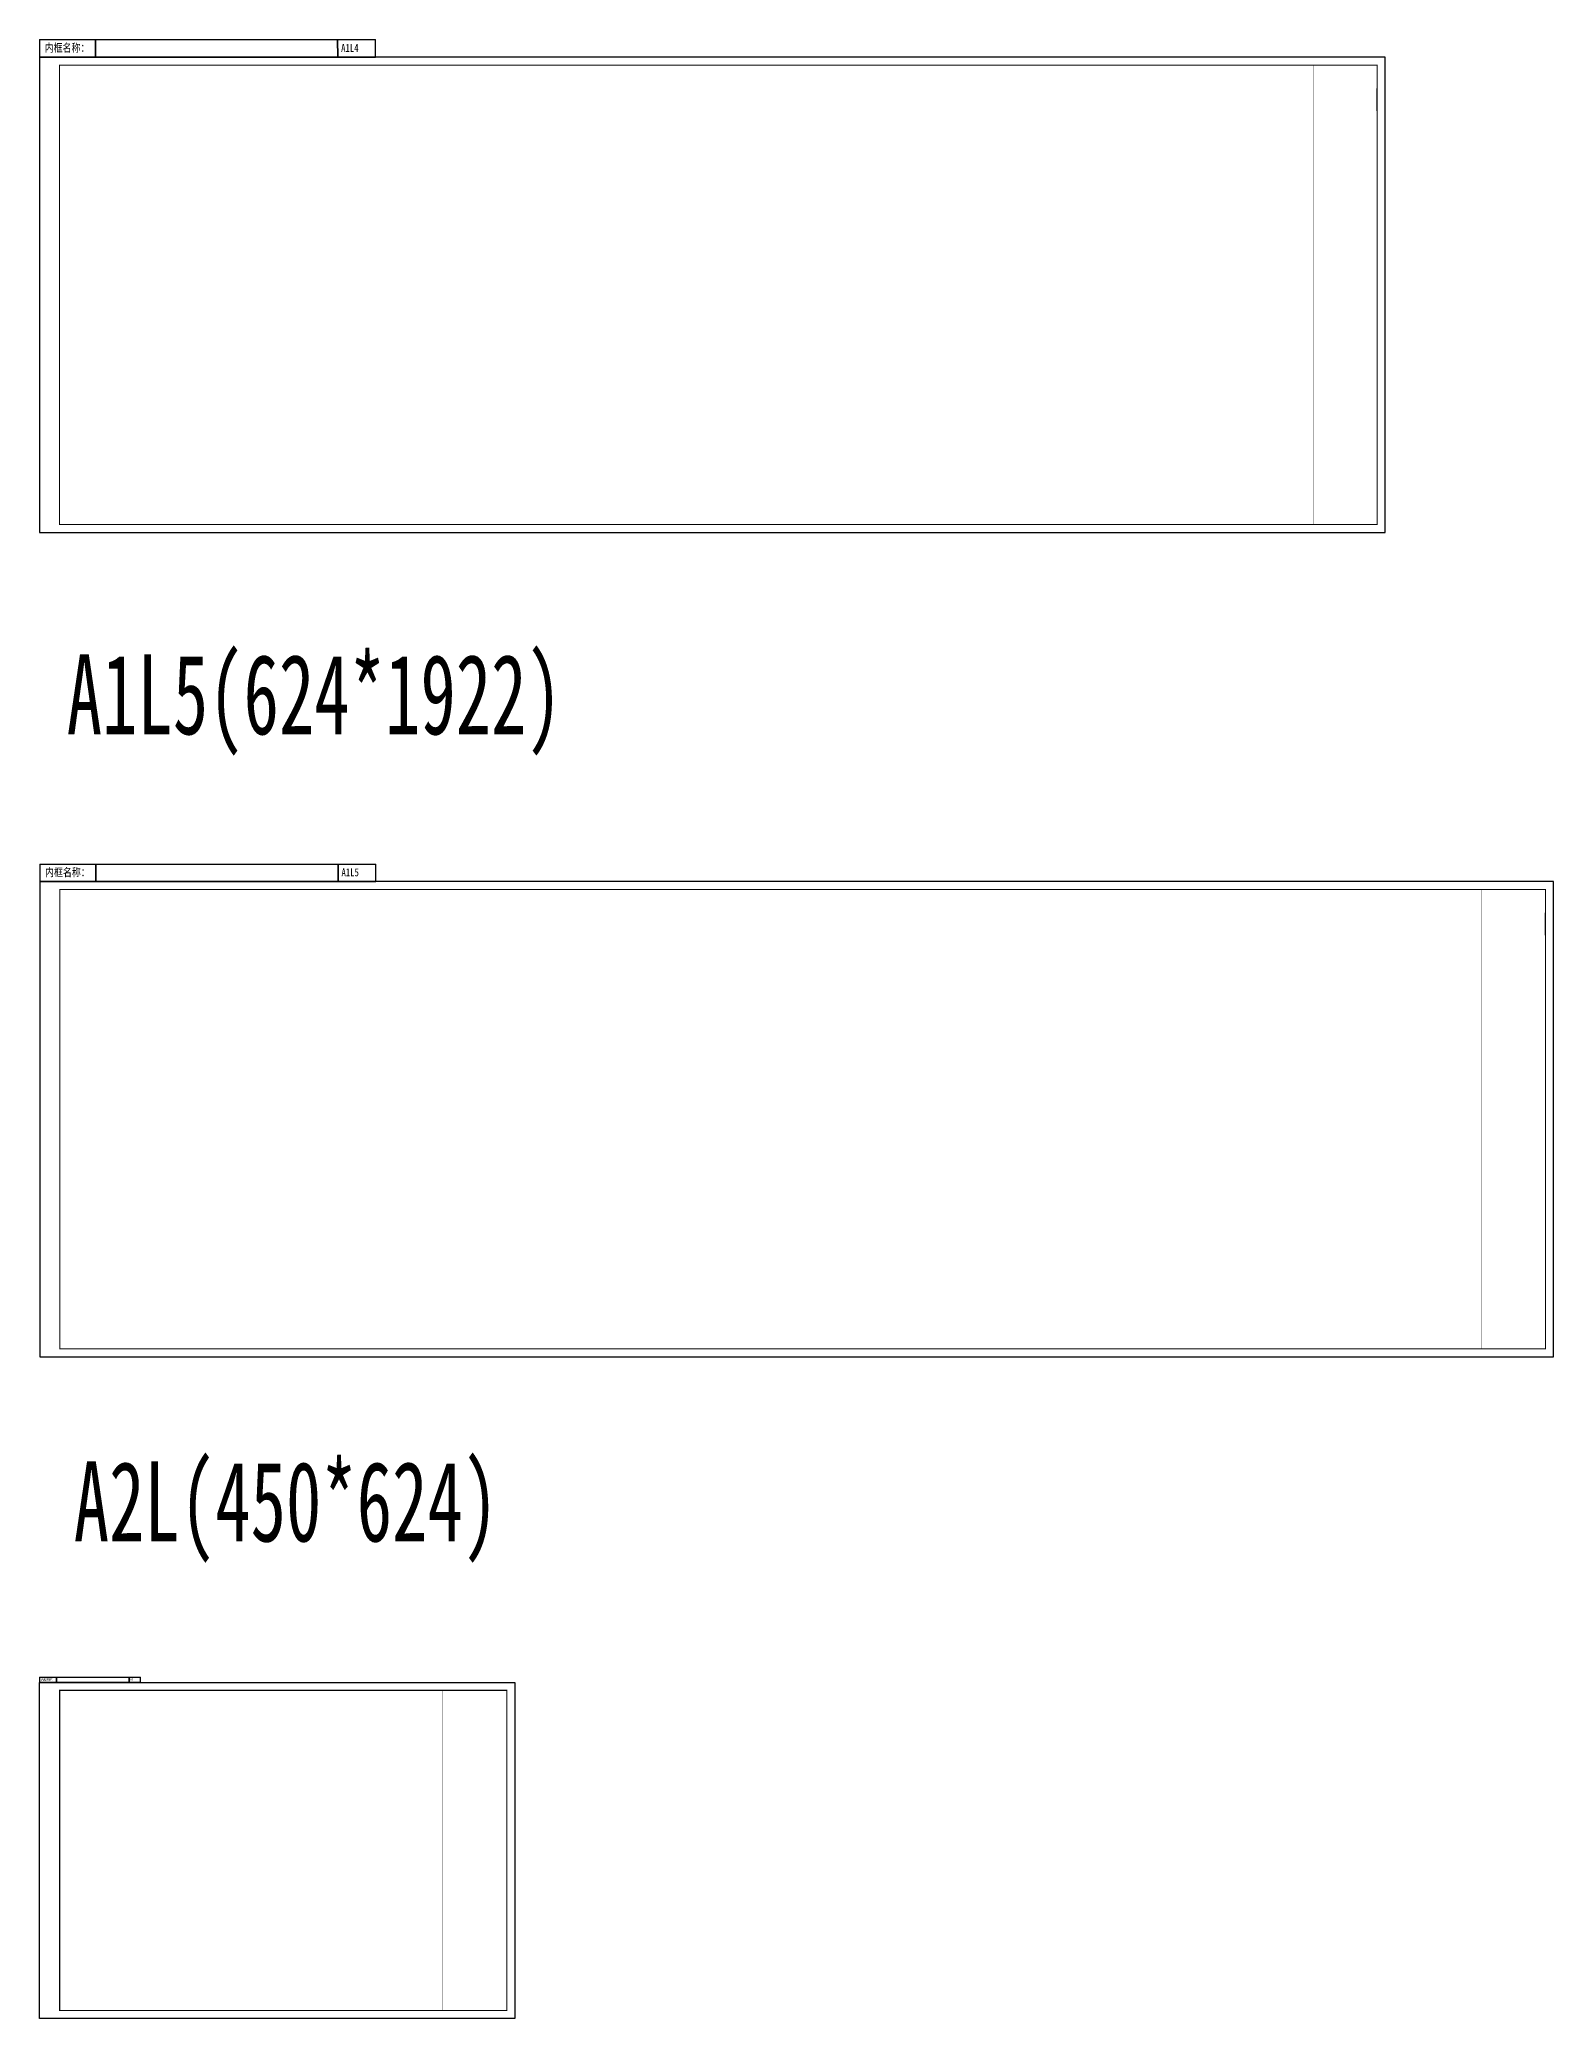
# Model space of a CAD drawing. Extents: x -337 to 273738, y -225 to 2088994.
# Drawn here: x 2406 to 191650, y 1048614 to 1295939 of the extents above; entities that cross this region are included whole.
import ezdxf

# ---------------------------------------------------------------- set-up
doc = ezdxf.new("R2010")
doc.units = 0
doc.header["$LTSCALE"] = 1000
doc.layers.get('0').update_dxf_attribs({"linetype": 'CONTINUOUS'})
doc.layers.add('内框', color=8, linetype='CONTINUOUS', plot=False)
doc.styles.add('TH-STYLE1', font='Stfangso_1.ttf', dxfattribs={"width": 0.65})
doc.styles.add('黑体', font='simhei.ttf')

# ---------------------------------------------------------------- blocks, each defined once
blk = doc.blocks.new('THAPE_A1L4_inner')
blk.add_line((167200, 52700), (167200, 55500))
at = {"layer": '内框'}
for p, q in [((0, 61600), (0, 59400)), ((0, 61600), (42000, 61600)), ((0, 59400), (7000, 59400)), ((4000, 59400), (0, 59400)), ((12000, 59400), (4000, 59400)), ((7000, 59400), (7000, 61600)), ((7000, 61600), (7000, 59400)), ((7000, 59400), (37266, 59400)), ((28000, 59400), (12000, 59400)), ((42000, 59400), (28000, 59400)), ((37266, 59400), (37262, 61600)), ((37262, 61600), (37266, 59400)), ((37266, 59400), (42000, 59400)), ((42000, 59400), (42000, 61600))]:
    blk.add_line(p, q, dxfattribs=at)
blk.add_lwpolyline([(0, 0), (168200, 0), (168200, 59400), (0, 59400)], close=True, dxfattribs=at)
at = {"layer": '内框', "const_width": 140}
blk.add_lwpolyline([(2500, 58400), (2500, 1000), (167200, 1000), (167200, 58400)], close=True, dxfattribs=at)
at = {"layer": '内框', "const_width": 50}
blk.add_lwpolyline([(159200, 58400), (159200, 1000)], dxfattribs=at)
at = {"layer": '内框', "style": '黑体', "width": 0.8}
for s, p in [('内框名称：', (633, 60064)), ('A1L4', (37699, 60062))]:
    blk.add_text(s, height=1000, dxfattribs=at).set_placement(p)
blk.add_attdef('内框名称', (7361, 60062), '', height=1000, dxfattribs=at)
blk = doc.blocks.new('THAPE_A1L5_inner')
blk.add_line((188200, 52700), (188200, 55500))
at = {"layer": '内框'}
for p, q in [((0, 61600), (0, 59400)), ((0, 61600), (42000, 61600)), ((0, 59400), (7000, 59400)), ((4000, 59400), (0, 59400)), ((12000, 59400), (4000, 59400)), ((7000, 59400), (7000, 61600)), ((7000, 61600), (7000, 59400)), ((7000, 59400), (37266, 59400)), ((28000, 59400), (12000, 59400)), ((42000, 59400), (28000, 59400)), ((37266, 59400), (37262, 61600)), ((37262, 61600), (37266, 59400)), ((37266, 59400), (42000, 59400)), ((42000, 59400), (42000, 61600))]:
    blk.add_line(p, q, dxfattribs=at)
blk.add_lwpolyline([(0, 0), (189200, 0), (189200, 59400), (0, 59400)], close=True, dxfattribs=at)
at = {"layer": '内框', "const_width": 140}
blk.add_lwpolyline([(2500, 58400), (2500, 1000), (188200, 1000), (188200, 58400)], close=True, dxfattribs=at)
at = {"layer": '内框', "const_width": 50}
blk.add_lwpolyline([(180200, 58400), (180200, 1000)], dxfattribs=at)
at = {"layer": '内框', "style": '黑体', "width": 0.8}
for s, p in [('内框名称：', (633, 60064)), ('A1L5', (37699, 60062))]:
    blk.add_text(s, height=1000, dxfattribs=at).set_placement(p)
blk.add_attdef('内框名称', (7361, 60062), '', height=1000, dxfattribs=at)
blk = doc.blocks.new('THAPE_A2L_inner')
at = {"layer": '内框'}
for p, q in [((0, 42660), (0, 42000)), ((0, 42660), (12600, 42660)), ((2100, 42000), (2100, 42660)), ((2100, 42660), (2100, 42000)), ((11180, 42000), (11179, 42660)), ((11179, 42660), (11180, 42000)), ((12600, 42000), (12600, 42660)), ((0, 42000), (2100, 42000)), ((1200, 42000), (0, 42000)), ((3600, 42000), (1200, 42000)), ((2100, 42000), (11180, 42000)), ((8400, 42000), (3600, 42000)), ((12600, 42000), (8400, 42000)), ((11180, 42000), (12600, 42000))]:
    blk.add_line(p, q, dxfattribs=at)
blk.add_lwpolyline([(0, 0), (0, 42000), (59400, 42000), (59400, 0)], close=True, dxfattribs=at)
at = {"layer": '内框', "const_width": 140}
blk.add_lwpolyline([(2500, 41000), (2500, 1000), (58400, 1000), (58400, 41000)], close=True, dxfattribs=at)
at = {"layer": '内框', "const_width": 50}
blk.add_lwpolyline([(50400, 41000), (50400, 1000)], dxfattribs=at)
at = {"layer": '内框', "style": '黑体', "width": 0.8}
for s, p in [('内框名称：', (190, 42199)), ('A2L', (11310, 42199))]:
    blk.add_text(s, height=300, dxfattribs=at).set_placement(p)
blk.add_attdef('内框名称', (2208, 42199), '', height=300, dxfattribs=at)

msp = doc.modelspace()

# ---------------------------------------------------------------- block references
at = {"layer": '内框'}
for name, p in [('THAPE_A1L4_inner', (2406, 1234339)), ('THAPE_A1L5_inner', (2450, 1131299)), ('THAPE_A2L_inner', (2412, 1048614))]:
    msp.add_blockref(name, p, dxfattribs=at)

# ---------------------------------------------------------------- texts
at = {"layer": '内框', "style": 'TH-STYLE1', "width": 0.65}
for s, p in [('A1L5(624*1922)', (5798, 1209106)), ('A2L(450*624)', (6677, 1108224))]:
    msp.add_text(s, height=10000, dxfattribs=at).set_placement(p)

doc.saveas('drawing.dxf')
